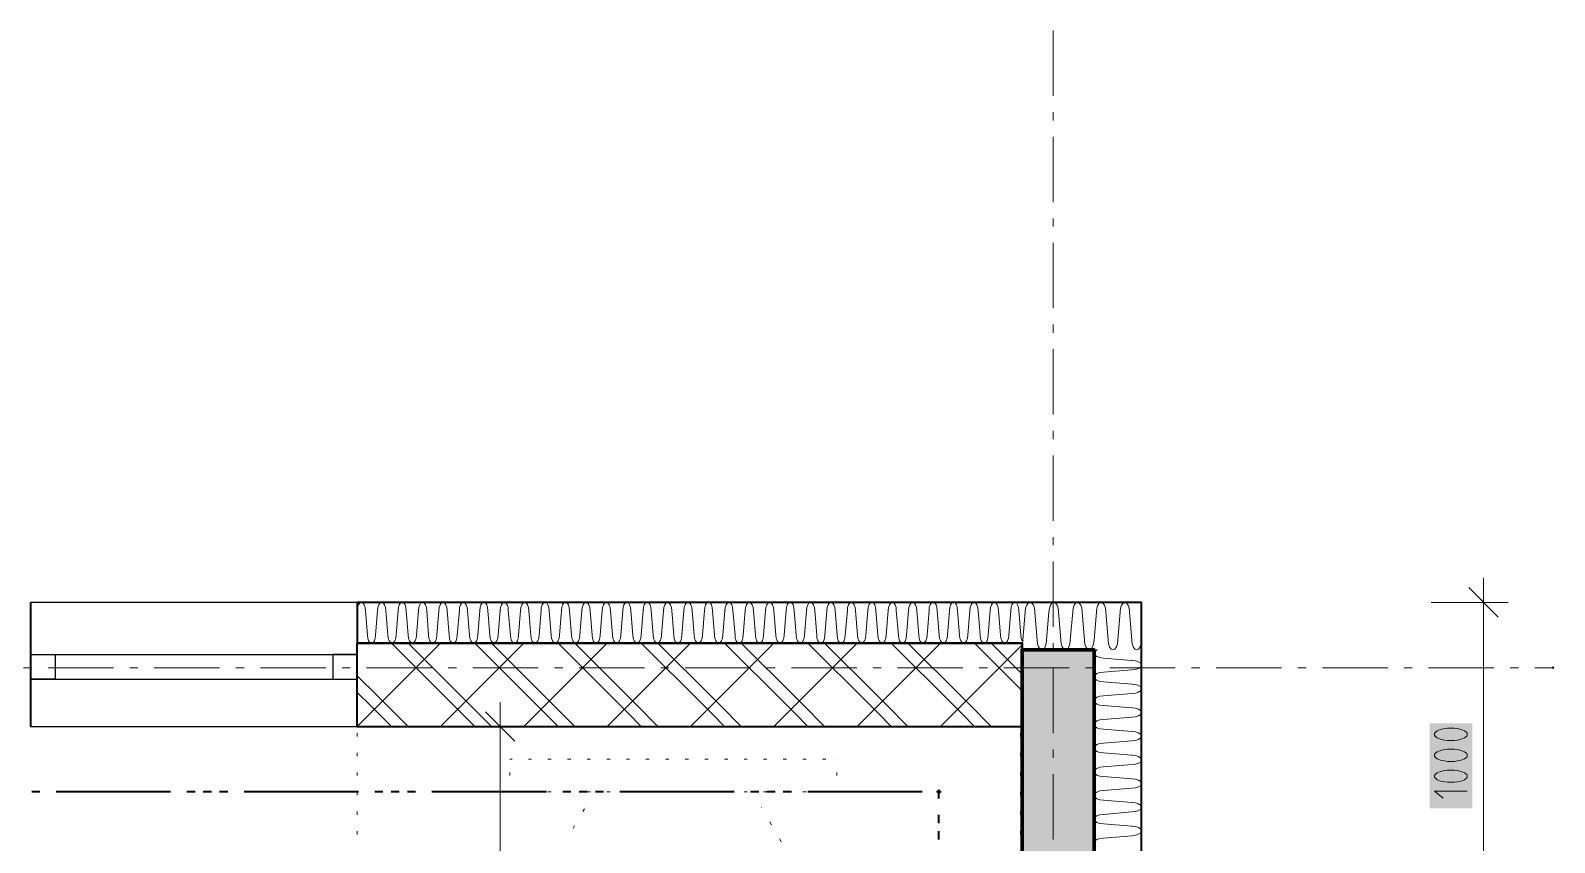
# Model space of a CAD drawing. Header units: millimetres. Extents: x 0 to 594, y 0 to 420.
# Drawn here: x 496.83 to 539.55, y 310.23 to 332.98 of the extents above; entities that cross this region are included whole.
import ezdxf

# ---------------------------------------------------------------- set-up
doc = ezdxf.new("R2010")
doc.units = ezdxf.units.MM
doc.header["$LTSCALE"] = 8
for name, color, linetype in [('PDF_Koty delkove', 7, 'Continuous'), ('PDF_Nabytek', 7, 'Continuous'), ('PDF_Okna', 7, 'Continuous'), ('PDF_Osy hlavni', 7, 'Continuous'), ('PDF_Pozarni useky', 7, 'Continuous'), ('PDF_Steny obvodove nosne', 7, 'Continuous'), ('PDF_Steny sendvic', 7, 'Continuous'), ('PDF_Zatepleni', 7, 'Continuous')]:
    doc.layers.add(name, color=color, linetype=linetype)

msp = doc.modelspace()

# ---------------------------------------------------------------- linework, layer by layer
at = {"layer": 'PDF_Koty delkove', "lineweight": 18}
for points in [[(537.566, 317.643), (537.566, 316.956), (536.1, 316.956)], [(537.978, 316.544), (537.154, 317.368)], [(537.566, 316.956), (536.879, 316.956)], [(537.566, 274.825), (537.566, 291.311), (537.566, 298.638), (537.566, 307.797), (537.566, 316.956), (538.253, 316.956)], [(509.999, 313.476), (509.999, 314.162)], [(510.411, 313.063), (509.587, 313.888)], [(510.686, 313.476), (509.999, 313.476), (509.312, 313.476)], [(509.999, 261.27), (509.999, 262.599), (509.999, 262.63), (509.999, 280.356), (509.999, 313.476)], [(537.108, 311.667), (536.192, 311.667), (536.435, 311.472)]]:
    msp.add_lwpolyline(points, dxfattribs=at)
for points in [[(536.74, 313.429), (536.557, 313.429), (536.467, 313.416), (536.359, 313.392), (536.268, 313.355), (536.206, 313.307), (536.192, 313.282), (536.192, 313.233), (536.206, 313.208), (536.268, 313.16), (536.359, 313.123), (536.467, 313.098), (536.557, 313.086), (536.74, 313.086), (536.832, 313.098), (536.939, 313.123), (537.031, 313.16), (537.092, 313.208), (537.108, 313.233), (537.108, 313.282), (537.092, 313.307), (537.031, 313.355), (536.939, 313.392), (536.832, 313.416)], [(536.74, 312.842), (536.557, 312.842), (536.467, 312.829), (536.359, 312.805), (536.268, 312.768), (536.206, 312.72), (536.192, 312.695), (536.192, 312.646), (536.206, 312.621), (536.268, 312.573), (536.359, 312.536), (536.467, 312.511), (536.557, 312.499), (536.74, 312.499), (536.832, 312.511), (536.939, 312.536), (537.031, 312.573), (537.092, 312.621), (537.108, 312.646), (537.108, 312.695), (537.092, 312.72), (537.031, 312.768), (536.939, 312.805), (536.832, 312.829)], [(536.74, 312.254), (536.557, 312.254), (536.467, 312.242), (536.359, 312.218), (536.268, 312.181), (536.206, 312.133), (536.192, 312.108), (536.192, 312.059), (536.206, 312.034), (536.268, 311.986), (536.359, 311.949), (536.467, 311.924), (536.557, 311.912), (536.74, 311.912), (536.832, 311.924), (536.939, 311.949), (537.031, 311.986), (537.092, 312.034), (537.108, 312.059), (537.108, 312.108), (537.092, 312.133), (537.031, 312.181), (536.939, 312.218), (536.832, 312.242)]]:
    msp.add_lwpolyline(points, close=True, dxfattribs=at)
at = {"layer": 'PDF_Koty delkove', "color": 7, "lineweight": 18, "true_color": 0xffffff, "transparency": 33554559}
msp.add_solid([(537.245, 311.187), (537.245, 313.566), (536.054, 311.187), (536.054, 313.566)], dxfattribs=at)
at = {"layer": 'PDF_Nabytek', "lineweight": 13}
for points in [[(505.992, 313.476), (505.992, 313.476)], [(505.992, 313.476), (505.992, 313.476)], [(505.992, 313.199), (505.992, 313.29)], [(506.485, 313.476), (506.394, 313.476)], [(507.035, 313.476), (506.943, 313.476)], [(507.584, 313.476), (507.493, 313.476)], [(508.134, 313.476), (508.042, 313.476)], [(508.683, 313.476), (508.592, 313.476)], [(509.233, 313.476), (509.141, 313.476)], [(509.782, 313.476), (509.691, 313.476)], [(510.332, 313.476), (510.24, 313.476)], [(510.881, 313.476), (510.79, 313.476)], [(511.431, 313.476), (511.339, 313.476)], [(511.98, 313.476), (511.889, 313.476)], [(512.53, 313.476), (512.438, 313.476)], [(513.08, 313.476), (512.988, 313.476)], [(513.629, 313.476), (513.537, 313.476)], [(514.179, 313.476), (514.087, 313.476)], [(514.728, 313.476), (514.637, 313.476)], [(515.278, 313.476), (515.186, 313.476)], [(515.827, 313.476), (515.736, 313.476)], [(516.377, 313.476), (516.285, 313.476)], [(516.926, 313.476), (516.835, 313.476)], [(517.476, 313.476), (517.384, 313.476)], [(518.025, 313.476), (517.934, 313.476)], [(518.575, 313.476), (518.483, 313.476)], [(519.124, 313.476), (519.033, 313.476)], [(519.674, 313.476), (519.582, 313.476)], [(520.223, 313.476), (520.132, 313.476)], [(520.773, 313.476), (520.681, 313.476)], [(521.322, 313.476), (521.231, 313.476)], [(521.872, 313.476), (521.78, 313.476)], [(522.421, 313.476), (522.33, 313.476)], [(522.971, 313.476), (522.879, 313.476)], [(523.521, 313.476), (523.429, 313.476)], [(524.07, 313.476), (523.978, 313.476)], [(524.585, 313.476), (524.528, 313.476)], [(524.585, 313.476), (524.585, 313.476)], [(524.585, 313.199), (524.585, 313.29)], [(505.992, 312.649), (505.992, 312.741)], [(524.585, 312.649), (524.585, 312.741)], [(510.332, 312.56), (510.273, 312.56)], [(510.273, 312.56), (510.273, 312.56)], [(510.273, 312.56), (510.273, 312.56)], [(510.881, 312.56), (510.79, 312.56)], [(511.431, 312.56), (511.339, 312.56)], [(511.98, 312.56), (511.889, 312.56)], [(512.53, 312.56), (512.438, 312.56)], [(513.08, 312.56), (512.988, 312.56)], [(513.629, 312.56), (513.537, 312.56)], [(514.179, 312.56), (514.087, 312.56)], [(514.728, 312.56), (514.637, 312.56)], [(515.278, 312.56), (515.186, 312.56)], [(515.827, 312.56), (515.736, 312.56)], [(516.377, 312.56), (516.285, 312.56)], [(516.926, 312.56), (516.835, 312.56)], [(517.476, 312.56), (517.384, 312.56)], [(518.025, 312.56), (517.934, 312.56)], [(518.575, 312.56), (518.483, 312.56)], [(519.124, 312.56), (519.033, 312.56)], [(519.432, 312.56), (519.432, 312.56)], [(519.432, 312.56), (519.432, 312.56)], [(505.992, 312.1), (505.992, 312.191)], [(510.273, 312.1), (510.273, 312.191)], [(519.432, 312.1), (519.432, 312.191)], [(524.585, 312.1), (524.585, 312.191)], [(505.992, 311.55), (505.992, 311.642)], [(510.273, 311.644), (510.273, 311.644)], [(510.332, 311.644), (510.273, 311.644)], [(510.273, 311.644), (510.273, 311.644)], [(510.881, 311.644), (510.79, 311.644)], [(511.431, 311.644), (511.339, 311.644)], [(511.98, 311.644), (511.889, 311.644)], [(512.53, 311.644), (512.438, 311.644)], [(513.08, 311.644), (512.988, 311.644)], [(513.629, 311.644), (513.537, 311.644)], [(514.179, 311.644), (514.087, 311.644)], [(514.728, 311.644), (514.637, 311.644)], [(515.278, 311.644), (515.186, 311.644)], [(515.827, 311.644), (515.736, 311.644)], [(516.377, 311.644), (516.285, 311.644)], [(516.926, 311.644), (516.835, 311.644)], [(517.476, 311.644), (517.384, 311.644)], [(518.025, 311.644), (517.934, 311.644)], [(518.575, 311.644), (518.483, 311.644)], [(519.124, 311.644), (519.033, 311.644)], [(519.432, 311.644), (519.432, 311.644)], [(519.432, 311.644), (519.432, 311.644)], [(524.585, 311.55), (524.585, 311.642)], [(505.992, 311.001), (505.992, 311.092)], [(512.315, 311.092), (512.361, 311.171)], [(512.382, 311.208), (512.382, 311.208)], [(517.328, 311.2), (517.324, 311.208)], [(517.324, 311.208), (517.324, 311.208)], [(524.585, 311.001), (524.585, 311.092)], [(512.041, 310.616), (512.086, 310.695)], [(517.603, 310.724), (517.557, 310.803)], [(505.992, 310.451), (505.992, 310.543)], [(517.878, 310.248), (517.832, 310.328)], [(524.585, 310.451), (524.585, 310.543)]]:
    msp.add_lwpolyline(points, dxfattribs=at)
at = {"layer": 'PDF_Okna', "lineweight": 25}
for points in [[(505.992, 316.956), (496.834, 316.956)], [(496.834, 315.49), (505.992, 315.49)], [(496.834, 314.804), (505.992, 314.804)], [(496.834, 313.476), (505.992, 313.476)]]:
    msp.add_lwpolyline(points, dxfattribs=at)
for points in [[(496.834, 315.49), (497.521, 315.49), (497.521, 314.804), (496.834, 314.804)], [(505.992, 315.49), (505.306, 315.49), (505.306, 314.804), (505.992, 314.804)]]:
    msp.add_lwpolyline(points, close=True, dxfattribs=at)
at = {"layer": 'PDF_Osy hlavni', "lineweight": 18}
for points in [[(525.501, 331.15), (525.501, 332.982)], [(525.501, 330.463), (525.501, 330.692)], [(525.501, 328.173), (525.501, 330.005)], [(525.501, 327.486), (525.501, 327.715)], [(525.501, 325.197), (525.501, 327.028)], [(525.501, 324.51), (525.501, 324.739)], [(525.501, 322.22), (525.501, 324.052)], [(525.501, 321.533), (525.501, 321.762)], [(525.501, 319.243), (525.501, 321.075)], [(525.501, 318.557), (525.501, 318.785)], [(525.501, 316.267), (525.501, 318.099)], [(525.501, 315.58), (525.501, 315.809)], [(496.868, 315.124), (496.64, 315.124)], [(499.158, 315.124), (497.326, 315.124)], [(499.845, 315.124), (499.616, 315.124)], [(502.135, 315.124), (500.303, 315.124)], [(502.822, 315.124), (502.593, 315.124)], [(505.111, 315.124), (503.28, 315.124)], [(505.798, 315.124), (505.569, 315.124)], [(508.088, 315.124), (506.256, 315.124)], [(508.775, 315.124), (508.546, 315.124)], [(511.065, 315.124), (509.233, 315.124)], [(511.752, 315.124), (511.523, 315.124)], [(514.041, 315.124), (512.209, 315.124)], [(514.728, 315.124), (514.499, 315.124)], [(517.018, 315.124), (515.186, 315.124)], [(517.705, 315.124), (517.476, 315.124)], [(519.994, 315.124), (518.163, 315.124)], [(520.681, 315.124), (520.452, 315.124)], [(522.971, 315.124), (521.139, 315.124)], [(523.658, 315.124), (523.429, 315.124)], [(525.948, 315.124), (524.116, 315.124)], [(525.501, 313.29), (525.501, 315.122)], [(526.635, 315.124), (526.406, 315.124)], [(528.924, 315.124), (527.092, 315.124)], [(529.611, 315.124), (529.382, 315.124)], [(531.901, 315.124), (530.069, 315.124)], [(532.588, 315.124), (532.359, 315.124)], [(534.877, 315.124), (533.046, 315.124)], [(535.564, 315.124), (535.335, 315.124)], [(537.854, 315.124), (536.022, 315.124)], [(538.541, 315.124), (538.312, 315.124)], [(539.512, 315.124), (538.999, 315.124)], [(525.501, 312.603), (525.501, 312.832)], [(525.501, 310.314), (525.501, 312.145)]]:
    msp.add_lwpolyline(points, dxfattribs=at)
at = {"layer": 'PDF_Osy hlavni', "lineweight": 18, "transparency": 33554559}
msp.add_solid([(539.553, 315.124), (539.512, 315.083), (539.512, 315.165), (539.471, 315.124)], dxfattribs=at)
at = {"layer": 'PDF_Pozarni useky', "lineweight": 35}
for points in [[(497.097, 311.644), (496.869, 311.644)], [(500.761, 311.644), (497.555, 311.644)], [(501.448, 311.644), (501.219, 311.644)], [(501.906, 311.644), (501.677, 311.644)], [(502.364, 311.644), (502.135, 311.644)], [(506.027, 311.644), (502.822, 311.644)], [(506.714, 311.644), (506.485, 311.644)], [(507.172, 311.644), (506.943, 311.644)], [(507.63, 311.644), (507.401, 311.644)], [(511.294, 311.644), (508.088, 311.644)], [(511.98, 311.644), (511.752, 311.644)], [(512.438, 311.644), (512.209, 311.644)], [(512.896, 311.644), (512.667, 311.644)], [(516.56, 311.644), (513.354, 311.644)], [(517.247, 311.644), (517.018, 311.644)], [(517.705, 311.644), (517.476, 311.644)], [(518.163, 311.644), (517.934, 311.644)], [(521.826, 311.644), (518.621, 311.644)], [(522.295, 311.644), (522.284, 311.644)], [(522.295, 311.458), (522.295, 311.644)], [(522.295, 310.772), (522.295, 311.001)], [(522.295, 310.314), (522.295, 310.543)]]:
    msp.add_lwpolyline(points, dxfattribs=at)
at = {"layer": 'PDF_Pozarni useky', "lineweight": 35, "transparency": 33554559}
for points in [[(522.375, 311.644), (522.295, 311.564), (522.295, 311.724), (522.215, 311.644)], [(522.295, 311.564), (522.215, 311.644), (522.375, 311.644), (522.295, 311.724)]]:
    msp.add_solid(points, dxfattribs=at)
at = {"layer": 'PDF_Steny obvodove nosne', "lineweight": 70}
msp.add_lwpolyline([(526.645, 307.797), (526.645, 315.628), (524.631, 315.628), (524.631, 313.476), (524.631, 307.797)], dxfattribs=at)
at = {"layer": 'PDF_Steny obvodove nosne', "color": 9, "lineweight": 9, "true_color": 0xc0c0c0, "transparency": 33554559}
msp.add_solid([(524.631, 307.797), (526.645, 307.797), (524.631, 315.628), (526.645, 315.628)], dxfattribs=at)
at = {"layer": 'PDF_Steny sendvic', "lineweight": 35}
for points in [[(496.834, 316.956), (496.834, 315.811)], [(505.992, 316.956), (505.992, 315.811), (524.631, 315.811)], [(524.631, 316.956), (505.992, 316.956)], [(496.834, 315.811), (496.834, 315.49), (496.834, 314.804), (496.834, 313.476)], [(505.992, 313.476), (505.992, 314.804), (505.992, 315.49), (505.992, 315.811)], [(505.992, 313.476), (524.585, 313.476), (524.631, 313.476), (524.631, 315.628), (524.631, 315.811), (505.992, 315.811)]]:
    msp.add_lwpolyline(points, dxfattribs=at)
at = {"layer": 'PDF_Steny sendvic', "lineweight": 9}
for points in [[(506.107, 316.956), (506.063, 316.938), (506.026, 316.889), (506.001, 316.815), (505.992, 316.727)], [(506.221, 316.727), (506.213, 316.815), (506.188, 316.889), (506.151, 316.938), (506.107, 316.956)], [(506.221, 316.727), (506.278, 316.04)], [(506.508, 316.04), (506.565, 316.727)], [(506.679, 316.956), (506.636, 316.938), (506.598, 316.889), (506.574, 316.815), (506.565, 316.727)], [(506.794, 316.727), (506.785, 316.815), (506.76, 316.889), (506.723, 316.938), (506.679, 316.956)], [(506.794, 316.727), (506.851, 316.04)], [(507.081, 316.04), (507.137, 316.727)], [(507.252, 316.956), (507.208, 316.938), (507.171, 316.889), (507.146, 316.815), (507.137, 316.727)], [(507.366, 316.727), (507.358, 316.815), (507.333, 316.889), (507.296, 316.938), (507.252, 316.956)], [(507.366, 316.727), (507.423, 316.04)], [(507.653, 316.04), (507.71, 316.727)], [(507.824, 316.956), (507.78, 316.938), (507.743, 316.889), (507.718, 316.815), (507.71, 316.727)], [(507.939, 316.727), (507.93, 316.815), (507.905, 316.889), (507.868, 316.938), (507.824, 316.956)], [(507.939, 316.727), (507.995, 316.04)], [(508.122, 315.811), (508.154, 315.827), (508.192, 315.877), (508.217, 315.952), (508.225, 316.04), (508.282, 316.727)], [(508.397, 316.956), (508.353, 316.938), (508.316, 316.889), (508.291, 316.815), (508.282, 316.727)], [(508.511, 316.727), (508.502, 316.815), (508.478, 316.889), (508.44, 316.938), (508.397, 316.956)], [(508.511, 316.727), (508.568, 316.04), (508.577, 315.952), (508.601, 315.877), (508.639, 315.827), (508.671, 315.811)], [(508.798, 316.04), (508.855, 316.727)], [(508.969, 316.956), (508.925, 316.938), (508.888, 316.889), (508.863, 316.815), (508.855, 316.727)], [(509.14, 316.04), (509.084, 316.727), (509.075, 316.815), (509.05, 316.889), (509.013, 316.938), (508.969, 316.956)], [(509.267, 315.811), (509.299, 315.827), (509.337, 315.877), (509.362, 315.952), (509.37, 316.04), (509.427, 316.727)], [(509.498, 316.938), (509.461, 316.889), (509.436, 316.815), (509.427, 316.727)], [(509.541, 316.956), (509.498, 316.938)], [(509.656, 316.727), (509.647, 316.815), (509.622, 316.889), (509.585, 316.938), (509.541, 316.956)], [(509.656, 316.727), (509.713, 316.04)], [(509.943, 316.04), (509.999, 316.727)], [(510.114, 316.956), (510.07, 316.938), (510.033, 316.889), (510.008, 316.815), (509.999, 316.727)], [(510.228, 316.727), (510.22, 316.815), (510.195, 316.889), (510.158, 316.938), (510.114, 316.956)], [(510.228, 316.727), (510.285, 316.04)], [(510.515, 316.04), (510.572, 316.727)], [(510.686, 316.956), (510.643, 316.938), (510.605, 316.889), (510.581, 316.815), (510.572, 316.727)], [(510.801, 316.727), (510.792, 316.815), (510.767, 316.889), (510.73, 316.938), (510.686, 316.956)], [(510.801, 316.727), (510.857, 316.04)], [(511.088, 316.04), (511.144, 316.727)], [(511.259, 316.956), (511.215, 316.938), (511.178, 316.889), (511.153, 316.815), (511.144, 316.727)], [(511.373, 316.727), (511.365, 316.815), (511.34, 316.889), (511.303, 316.938), (511.259, 316.956)], [(511.373, 316.727), (511.43, 316.04)], [(511.66, 316.04), (511.717, 316.727)], [(511.831, 316.956), (511.787, 316.938), (511.75, 316.889), (511.725, 316.815), (511.717, 316.727)], [(511.946, 316.727), (511.937, 316.815), (511.912, 316.889), (511.875, 316.938), (511.831, 316.956)], [(511.946, 316.727), (512.002, 316.04)], [(512.232, 316.04), (512.289, 316.727)], [(512.404, 316.956), (512.36, 316.938), (512.323, 316.889), (512.298, 316.815), (512.289, 316.727)], [(512.518, 316.727), (512.509, 316.815), (512.485, 316.889), (512.447, 316.938), (512.404, 316.956)], [(512.518, 316.727), (512.575, 316.04), (512.584, 315.952), (512.608, 315.877), (512.646, 315.827), (512.678, 315.811)], [(512.805, 316.04), (512.862, 316.727)], [(512.976, 316.956), (512.932, 316.938), (512.895, 316.889), (512.87, 316.815), (512.862, 316.727)], [(513.091, 316.727), (513.082, 316.815), (513.057, 316.889), (513.02, 316.938), (512.976, 316.956)], [(513.091, 316.727), (513.147, 316.04)], [(513.274, 315.811), (513.306, 315.827), (513.344, 315.877), (513.369, 315.952), (513.377, 316.04), (513.434, 316.727)], [(513.548, 316.956), (513.505, 316.938), (513.467, 316.889), (513.443, 316.815), (513.434, 316.727)], [(513.663, 316.727), (513.654, 316.815), (513.629, 316.889), (513.592, 316.938), (513.548, 316.956)], [(513.663, 316.727), (513.72, 316.04), (513.728, 315.952), (513.753, 315.877), (513.791, 315.827), (513.823, 315.811)], [(513.95, 316.04), (514.006, 316.727)], [(514.121, 316.956), (514.077, 316.938), (514.04, 316.889), (514.015, 316.815), (514.006, 316.727)], [(514.292, 316.04), (514.235, 316.727), (514.227, 316.815), (514.202, 316.889), (514.165, 316.938), (514.121, 316.956)], [(514.522, 316.04), (514.579, 316.727)], [(514.693, 316.956), (514.649, 316.938), (514.612, 316.889), (514.588, 316.815), (514.579, 316.727)], [(514.808, 316.727), (514.799, 316.815), (514.774, 316.889), (514.737, 316.938), (514.693, 316.956)], [(514.808, 316.727), (514.864, 316.04)], [(515.095, 316.04), (515.151, 316.727)], [(515.266, 316.956), (515.222, 316.938), (515.185, 316.889), (515.16, 316.815), (515.151, 316.727)], [(515.437, 316.04), (515.38, 316.727), (515.371, 316.815), (515.347, 316.889), (515.31, 316.938), (515.266, 316.956)], [(515.667, 316.04), (515.724, 316.727)], [(515.838, 316.956), (515.794, 316.938), (515.757, 316.889), (515.732, 316.815), (515.724, 316.727)], [(515.919, 316.889), (515.882, 316.938), (515.838, 316.956)], [(515.953, 316.727), (515.944, 316.815), (515.919, 316.889)], [(515.953, 316.727), (516.009, 316.04)], [(516.239, 316.04), (516.296, 316.727)], [(516.411, 316.956), (516.367, 316.938), (516.33, 316.889), (516.305, 316.815), (516.296, 316.727)], [(516.525, 316.727), (516.516, 316.815), (516.492, 316.889), (516.454, 316.938), (516.411, 316.956)], [(516.525, 316.727), (516.582, 316.04)], [(516.812, 316.04), (516.869, 316.727)], [(516.983, 316.956), (516.939, 316.938), (516.902, 316.889), (516.877, 316.815), (516.869, 316.727)], [(517.097, 316.727), (517.089, 316.815), (517.064, 316.889), (517.027, 316.938), (516.983, 316.956)], [(517.097, 316.727), (517.154, 316.04)], [(517.384, 316.04), (517.441, 316.727)], [(517.555, 316.956), (517.512, 316.938), (517.474, 316.889), (517.45, 316.815), (517.441, 316.727)], [(517.67, 316.727), (517.661, 316.815), (517.636, 316.889), (517.599, 316.938), (517.555, 316.956)], [(517.67, 316.727), (517.727, 316.04)], [(517.957, 316.04), (518.013, 316.727)], [(518.128, 316.956), (518.084, 316.938), (518.047, 316.889), (518.022, 316.815), (518.013, 316.727)], [(518.242, 316.727), (518.234, 316.815), (518.209, 316.889), (518.172, 316.938), (518.128, 316.956)], [(518.242, 316.727), (518.299, 316.04)], [(518.529, 316.04), (518.586, 316.727)], [(518.7, 316.956), (518.656, 316.938), (518.619, 316.889), (518.594, 316.815), (518.586, 316.727)], [(518.815, 316.727), (518.806, 316.815), (518.781, 316.889), (518.744, 316.938), (518.7, 316.956)], [(518.815, 316.727), (518.871, 316.04)], [(519.102, 316.04), (519.158, 316.727)], [(519.273, 316.956), (519.229, 316.938), (519.192, 316.889), (519.167, 316.815), (519.158, 316.727)], [(519.387, 316.727), (519.378, 316.815), (519.354, 316.889), (519.316, 316.938), (519.273, 316.956)], [(519.387, 316.727), (519.444, 316.04)], [(519.674, 316.04), (519.731, 316.727)], [(519.845, 316.956), (519.801, 316.938), (519.764, 316.889), (519.739, 316.815), (519.731, 316.727)], [(519.96, 316.727), (519.951, 316.815), (519.926, 316.889), (519.889, 316.938), (519.845, 316.956)], [(519.96, 316.727), (520.016, 316.04)], [(520.246, 316.04), (520.303, 316.727)], [(520.418, 316.956), (520.374, 316.938), (520.337, 316.889), (520.312, 316.815), (520.303, 316.727)], [(520.532, 316.727), (520.523, 316.815), (520.498, 316.889), (520.461, 316.938), (520.418, 316.956)], [(520.532, 316.727), (520.589, 316.04)], [(520.819, 316.04), (520.875, 316.727)], [(520.99, 316.956), (520.946, 316.938), (520.909, 316.889), (520.884, 316.815), (520.875, 316.727)], [(521.104, 316.727), (521.096, 316.815), (521.071, 316.889), (521.034, 316.938), (520.99, 316.956)], [(521.104, 316.727), (521.161, 316.04)], [(521.391, 316.04), (521.448, 316.727)], [(521.562, 316.956), (521.519, 316.938), (521.481, 316.889), (521.457, 316.815), (521.448, 316.727)], [(521.677, 316.727), (521.668, 316.815), (521.643, 316.889), (521.606, 316.938), (521.562, 316.956)], [(521.677, 316.727), (521.734, 316.04)], [(521.964, 316.04), (522.02, 316.727)], [(522.135, 316.956), (522.091, 316.938), (522.054, 316.889), (522.029, 316.815), (522.02, 316.727)], [(522.249, 316.727), (522.241, 316.815), (522.216, 316.889), (522.179, 316.938), (522.135, 316.956)], [(522.249, 316.727), (522.306, 316.04)], [(522.536, 316.04), (522.593, 316.727)], [(522.707, 316.956), (522.663, 316.938), (522.626, 316.889), (522.601, 316.815), (522.593, 316.727)], [(522.822, 316.727), (522.813, 316.815), (522.788, 316.889), (522.751, 316.938), (522.707, 316.956)], [(522.822, 316.727), (522.878, 316.04)], [(523.108, 316.04), (523.165, 316.727)], [(523.28, 316.956), (523.236, 316.938), (523.199, 316.889), (523.174, 316.815), (523.165, 316.727)], [(523.451, 316.04), (523.394, 316.727), (523.385, 316.815), (523.361, 316.889), (523.323, 316.938), (523.28, 316.956)], [(523.681, 316.04), (523.738, 316.727)], [(523.808, 316.938), (523.771, 316.889), (523.746, 316.815), (523.738, 316.727)], [(523.852, 316.956), (523.808, 316.938)], [(524.023, 316.04), (523.967, 316.727), (523.958, 316.815), (523.933, 316.889), (523.896, 316.938), (523.852, 316.956)], [(524.253, 316.04), (524.31, 316.727)], [(524.424, 316.956), (524.381, 316.938), (524.344, 316.889), (524.319, 316.815), (524.31, 316.727)], [(524.539, 316.727), (524.53, 316.815), (524.505, 316.889), (524.468, 316.938), (524.424, 316.956)], [(524.539, 316.727), (524.596, 316.04)], [(505.992, 313.476), (506.588, 314.071), (508.328, 315.811)], [(506.278, 316.04), (506.287, 315.952), (506.312, 315.877), (506.349, 315.827), (506.381, 315.811)], [(506.405, 315.811), (506.437, 315.827), (506.475, 315.877), (506.499, 315.952), (506.508, 316.04)], [(506.508, 316.04), (506.508, 316.04)], [(506.851, 316.04), (506.859, 315.952), (506.884, 315.877), (506.922, 315.827), (506.954, 315.811)], [(508.69, 314.071), (506.95, 315.811)], [(506.978, 315.811), (507.01, 315.827), (507.047, 315.877), (507.072, 315.952), (507.081, 316.04)], [(507.081, 316.04), (507.081, 316.04)], [(508.923, 314.304), (507.417, 315.811)], [(507.423, 316.04), (507.432, 315.952)], [(507.432, 315.952), (507.457, 315.877), (507.494, 315.827), (507.526, 315.811)], [(507.55, 315.811), (507.582, 315.827)], [(507.582, 315.827), (507.619, 315.877), (507.644, 315.952), (507.653, 316.04)], [(507.653, 316.04), (507.653, 316.04)], [(507.995, 316.04), (508.004, 315.952), (508.029, 315.877), (508.066, 315.827), (508.098, 315.811)], [(508.225, 316.04), (508.225, 316.04)], [(508.328, 313.476), (508.923, 314.071), (510.663, 315.811)], [(508.695, 315.811), (508.727, 315.827), (508.764, 315.877), (508.789, 315.952), (508.798, 316.04)], [(508.798, 316.04), (508.798, 316.04)], [(509.14, 316.04), (509.149, 315.952), (509.174, 315.877), (509.211, 315.827), (509.243, 315.811)], [(511.025, 314.071), (509.285, 315.811)], [(509.37, 316.04), (509.37, 316.04)], [(509.713, 316.04), (509.721, 315.952), (509.746, 315.877), (509.784, 315.827), (509.816, 315.811)], [(511.259, 314.304), (509.752, 315.811)], [(509.84, 315.811), (509.872, 315.827), (509.909, 315.877), (509.934, 315.952), (509.943, 316.04)], [(509.943, 316.04), (509.943, 316.04)], [(510.285, 316.04), (510.294, 315.952), (510.319, 315.877), (510.356, 315.827), (510.388, 315.811)], [(510.412, 315.811), (510.444, 315.827), (510.481, 315.877), (510.506, 315.952), (510.515, 316.04)], [(510.515, 316.04), (510.515, 316.04)], [(510.663, 313.476), (511.259, 314.071), (512.999, 315.811)], [(510.857, 316.04), (510.866, 315.952), (510.891, 315.877), (510.929, 315.827), (510.961, 315.811)], [(510.985, 315.811), (511.017, 315.827), (511.054, 315.877), (511.079, 315.952), (511.088, 316.04)], [(511.088, 316.04), (511.088, 316.04)], [(511.43, 316.04), (511.439, 315.952), (511.464, 315.877), (511.501, 315.827), (511.533, 315.811)], [(511.557, 315.811), (511.589, 315.827), (511.626, 315.877), (511.651, 315.952), (511.66, 316.04)], [(513.361, 314.071), (511.621, 315.811)], [(511.66, 316.04), (511.66, 316.04)], [(512.002, 316.04), (512.011, 315.952), (512.036, 315.877), (512.073, 315.827), (512.105, 315.811)], [(513.594, 314.304), (512.088, 315.811)], [(512.129, 315.811), (512.161, 315.827), (512.199, 315.877), (512.224, 315.952), (512.232, 316.04)], [(512.232, 316.04), (512.232, 316.04)], [(512.702, 315.811), (512.734, 315.827), (512.771, 315.877), (512.796, 315.952), (512.805, 316.04)], [(512.805, 316.04), (512.805, 316.04)], [(512.999, 313.476), (513.594, 314.071), (515.334, 315.811)], [(513.147, 316.04), (513.156, 315.952), (513.181, 315.877), (513.218, 315.827), (513.25, 315.811)], [(513.377, 316.04), (513.377, 316.04)], [(513.847, 315.811), (513.879, 315.827), (513.916, 315.877), (513.941, 315.952), (513.95, 316.04)], [(513.95, 316.04), (513.95, 316.04)], [(515.696, 314.071), (513.956, 315.811)], [(514.292, 316.04), (514.301, 315.952), (514.326, 315.877), (514.363, 315.827)], [(514.363, 315.827), (514.395, 315.811)], [(514.419, 315.811), (514.451, 315.827), (514.488, 315.877), (514.513, 315.952)], [(515.93, 314.304), (514.423, 315.811)], [(514.513, 315.952), (514.522, 316.04)], [(514.522, 316.04), (514.522, 316.04)], [(514.864, 316.04), (514.873, 315.952), (514.898, 315.877), (514.935, 315.827), (514.967, 315.811)], [(514.992, 315.811), (515.024, 315.827), (515.061, 315.877), (515.086, 315.952), (515.095, 316.04)], [(515.095, 316.04), (515.095, 316.04)], [(515.334, 313.476), (515.93, 314.071), (517.67, 315.811)], [(515.437, 316.04), (515.446, 315.952), (515.471, 315.877), (515.508, 315.827), (515.54, 315.811)], [(515.564, 315.811), (515.596, 315.827), (515.633, 315.877), (515.658, 315.952), (515.667, 316.04)], [(515.667, 316.04), (515.667, 316.04)], [(516.009, 316.04), (516.018, 315.952), (516.043, 315.877), (516.08, 315.827), (516.112, 315.811)], [(516.136, 315.811), (516.168, 315.827), (516.206, 315.877), (516.231, 315.952), (516.239, 316.04)], [(516.239, 316.04), (516.239, 316.04)], [(518.032, 314.071), (516.291, 315.811)], [(516.582, 316.04), (516.59, 315.952), (516.615, 315.877), (516.653, 315.827), (516.685, 315.811)], [(516.709, 315.811), (516.741, 315.827), (516.778, 315.877), (516.803, 315.952), (516.812, 316.04)], [(518.265, 314.304), (516.759, 315.811)], [(516.812, 316.04), (516.812, 316.04)], [(517.154, 316.04), (517.163, 315.952), (517.188, 315.877), (517.225, 315.827), (517.257, 315.811)], [(517.281, 315.811), (517.313, 315.827), (517.351, 315.877), (517.375, 315.952), (517.384, 316.04)], [(517.384, 316.04), (517.384, 316.04)], [(517.67, 313.476), (518.265, 314.071), (520.005, 315.811)], [(517.727, 316.04), (517.735, 315.952), (517.76, 315.877), (517.798, 315.827), (517.83, 315.811)], [(517.854, 315.811), (517.886, 315.827), (517.923, 315.877), (517.948, 315.952), (517.957, 316.04)], [(517.957, 316.04), (517.957, 316.04)], [(518.299, 316.04), (518.308, 315.952), (518.333, 315.877), (518.37, 315.827), (518.402, 315.811)], [(518.426, 315.811), (518.458, 315.827), (518.495, 315.877), (518.52, 315.952), (518.529, 316.04)], [(518.529, 316.04), (518.529, 316.04)], [(520.367, 314.071), (518.627, 315.811)], [(518.871, 316.04), (518.88, 315.952), (518.905, 315.877), (518.942, 315.827), (518.974, 315.811)], [(518.998, 315.811), (519.031, 315.827), (519.068, 315.877), (519.093, 315.952), (519.102, 316.04)], [(520.601, 314.304), (519.094, 315.811)], [(519.102, 316.04), (519.102, 316.04)], [(519.444, 316.04), (519.453, 315.952), (519.478, 315.877), (519.515, 315.827), (519.547, 315.811)], [(519.571, 315.811), (519.603, 315.827), (519.64, 315.877), (519.665, 315.952), (519.674, 316.04)], [(519.674, 316.04), (519.674, 316.04)], [(520.005, 313.476), (520.601, 314.071), (522.341, 315.811)], [(520.016, 316.04), (520.025, 315.952), (520.05, 315.877), (520.087, 315.827), (520.119, 315.811)], [(520.143, 315.811), (520.175, 315.827), (520.213, 315.877), (520.238, 315.952), (520.246, 316.04)], [(520.246, 316.04), (520.246, 316.04)], [(520.589, 316.04), (520.597, 315.952), (520.622, 315.877), (520.66, 315.827), (520.692, 315.811)], [(520.716, 315.811), (520.748, 315.827), (520.785, 315.877), (520.81, 315.952), (520.819, 316.04)], [(520.819, 316.04), (520.819, 316.04)], [(522.703, 314.071), (520.962, 315.811)], [(521.161, 316.04), (521.17, 315.952), (521.195, 315.877), (521.232, 315.827), (521.264, 315.811)], [(521.288, 315.811), (521.32, 315.827), (521.358, 315.877), (521.382, 315.952), (521.391, 316.04)], [(521.391, 316.04), (521.391, 316.04)], [(522.936, 314.304), (521.43, 315.811)], [(521.734, 316.04), (521.742, 315.952)], [(521.742, 315.952), (521.767, 315.877), (521.805, 315.827), (521.837, 315.811)], [(521.861, 315.811), (521.893, 315.827)], [(521.893, 315.827), (521.93, 315.877), (521.955, 315.952), (521.964, 316.04)], [(521.964, 316.04), (521.964, 316.04)], [(522.306, 316.04), (522.315, 315.952), (522.34, 315.877), (522.377, 315.827), (522.409, 315.811)], [(522.341, 313.476), (522.936, 314.071), (524.631, 315.765)], [(522.433, 315.811), (522.465, 315.827), (522.502, 315.877), (522.527, 315.952), (522.536, 316.04)], [(522.536, 316.04), (522.536, 316.04)], [(522.878, 316.04), (522.887, 315.952), (522.912, 315.877), (522.949, 315.827), (522.981, 315.811)], [(523.005, 315.811), (523.037, 315.827), (523.075, 315.877), (523.1, 315.952), (523.108, 316.04)], [(523.108, 316.04), (523.108, 316.04)], [(524.631, 314.478), (523.298, 315.811)], [(523.451, 316.04), (523.46, 315.952), (523.485, 315.877), (523.522, 315.827), (523.554, 315.811)], [(523.578, 315.811), (523.61, 315.827), (523.647, 315.877), (523.672, 315.952), (523.681, 316.04)], [(523.681, 316.04), (523.681, 316.04)], [(524.631, 314.946), (523.765, 315.811)], [(524.023, 316.04), (524.032, 315.952), (524.057, 315.877), (524.094, 315.827), (524.126, 315.811)], [(524.15, 315.811), (524.182, 315.827), (524.22, 315.877), (524.245, 315.952), (524.253, 316.04)], [(524.253, 316.04), (524.253, 316.04)], [(524.596, 316.04), (524.604, 315.952), (524.629, 315.877), (524.631, 315.876)], [(506.588, 314.304), (505.992, 314.9)], [(506.354, 314.071), (505.992, 314.433)], [(506.588, 313.837), (506.354, 314.071)], [(506.821, 314.071), (506.588, 314.304)], [(507.417, 313.476), (506.821, 314.071)], [(508.923, 313.837), (508.69, 314.071)], [(509.157, 314.071), (508.923, 314.304)], [(509.752, 313.476), (509.157, 314.071)], [(511.259, 313.837), (511.025, 314.071)], [(511.492, 314.071), (511.259, 314.304)], [(512.088, 313.476), (511.492, 314.071)], [(513.594, 313.837), (513.361, 314.071)], [(513.828, 314.071), (513.594, 314.304)], [(514.423, 313.476), (513.828, 314.071)], [(515.93, 313.837), (515.696, 314.071)], [(516.163, 314.071), (515.93, 314.304)], [(516.759, 313.476), (516.163, 314.071)], [(518.265, 313.837), (518.032, 314.071)], [(518.499, 314.071), (518.265, 314.304)], [(519.094, 313.476), (518.499, 314.071)], [(520.601, 313.837), (520.367, 314.071)], [(520.834, 314.071), (520.601, 314.304)], [(521.43, 313.476), (520.834, 314.071)], [(522.936, 313.837), (522.703, 314.071)], [(523.17, 314.071), (522.936, 314.304)], [(523.765, 313.476), (523.17, 314.071)], [(506.95, 313.476), (506.588, 313.837)], [(509.285, 313.476), (508.923, 313.837)], [(511.621, 313.476), (511.259, 313.837)], [(513.956, 313.476), (513.594, 313.837)], [(516.291, 313.476), (515.93, 313.837)], [(518.627, 313.476), (518.265, 313.837)], [(520.962, 313.476), (520.601, 313.837)], [(523.298, 313.476), (522.936, 313.837)]]:
    msp.add_lwpolyline(points, dxfattribs=at)
at = {"layer": 'PDF_Steny sendvic', "lineweight": 9, "transparency": 33554559}
for points in [[(496.834, 316.706), (496.813, 316.727), (496.834, 316.748)], [(505.992, 316.748), (506.013, 316.727), (505.992, 316.706)], [(506.565, 316.706), (506.544, 316.727), (506.585, 316.727), (506.565, 316.748)], [(507.137, 316.706), (507.117, 316.727), (507.158, 316.727), (507.137, 316.748)], [(507.71, 316.706), (507.689, 316.727), (507.73, 316.727), (507.71, 316.748)], [(508.282, 316.706), (508.262, 316.727), (508.303, 316.727), (508.282, 316.748)], [(508.855, 316.706), (508.834, 316.727), (508.875, 316.727), (508.855, 316.748)], [(509.427, 316.706), (509.406, 316.727), (509.448, 316.727), (509.427, 316.748)], [(509.999, 316.706), (509.979, 316.727), (510.02, 316.727), (509.999, 316.748)], [(510.572, 316.706), (510.551, 316.727), (510.592, 316.727), (510.572, 316.748)], [(511.144, 316.706), (511.124, 316.727), (511.165, 316.727), (511.144, 316.748)], [(511.717, 316.706), (511.696, 316.727), (511.737, 316.727), (511.717, 316.748)], [(512.289, 316.706), (512.269, 316.727), (512.31, 316.727), (512.289, 316.748)], [(512.862, 316.706), (512.841, 316.727), (512.882, 316.727), (512.862, 316.748)], [(513.434, 316.706), (513.413, 316.727), (513.455, 316.727), (513.434, 316.748)], [(514.006, 316.706), (513.986, 316.727), (514.027, 316.727), (514.006, 316.748)], [(514.579, 316.706), (514.558, 316.727), (514.599, 316.727), (514.579, 316.748)], [(515.151, 316.706), (515.131, 316.727), (515.172, 316.727), (515.151, 316.748)], [(515.724, 316.706), (515.703, 316.727), (515.744, 316.727), (515.724, 316.748)], [(516.296, 316.706), (516.275, 316.727), (516.317, 316.727), (516.296, 316.748)], [(516.869, 316.706), (516.848, 316.727), (516.889, 316.727), (516.869, 316.748)], [(517.441, 316.706), (517.42, 316.727), (517.462, 316.727), (517.441, 316.748)], [(518.013, 316.706), (517.993, 316.727), (518.034, 316.727), (518.013, 316.748)], [(518.586, 316.706), (518.565, 316.727), (518.606, 316.727), (518.586, 316.748)], [(519.158, 316.706), (519.138, 316.727), (519.179, 316.727), (519.158, 316.748)], [(519.731, 316.706), (519.71, 316.727), (519.751, 316.727), (519.731, 316.748)], [(520.303, 316.706), (520.282, 316.727), (520.324, 316.727), (520.303, 316.748)], [(520.875, 316.706), (520.855, 316.727), (520.896, 316.727), (520.875, 316.748)], [(521.448, 316.706), (521.427, 316.727), (521.468, 316.727), (521.448, 316.748)], [(522.02, 316.706), (522, 316.727), (522.041, 316.727), (522.02, 316.748)], [(522.593, 316.706), (522.572, 316.727), (522.613, 316.727), (522.593, 316.748)], [(523.165, 316.706), (523.145, 316.727), (523.186, 316.727), (523.165, 316.748)], [(523.738, 316.706), (523.717, 316.727), (523.758, 316.727), (523.738, 316.748)], [(524.31, 316.706), (524.289, 316.727), (524.331, 316.727), (524.31, 316.748)], [(506.588, 314.05), (506.567, 314.071), (506.608, 314.071), (506.588, 314.091)], [(508.923, 314.05), (508.903, 314.071), (508.944, 314.071), (508.923, 314.091)], [(511.259, 314.05), (511.238, 314.071), (511.279, 314.071), (511.259, 314.091)], [(513.594, 314.05), (513.574, 314.071), (513.615, 314.071), (513.594, 314.091)], [(515.93, 314.05), (515.909, 314.071), (515.95, 314.071), (515.93, 314.091)], [(518.265, 314.05), (518.245, 314.071), (518.286, 314.071), (518.265, 314.091)], [(520.601, 314.05), (520.58, 314.071), (520.621, 314.071), (520.601, 314.091)], [(522.936, 314.05), (522.916, 314.071), (522.957, 314.071), (522.936, 314.091)]]:
    msp.add_solid(points, dxfattribs=at)
at = {"layer": 'PDF_Zatepleni', "lineweight": 35}
for points in [[(527.974, 315.628), (527.974, 316.956), (524.631, 316.956)], [(524.631, 315.811), (524.631, 315.628), (526.645, 315.628)], [(526.645, 315.628), (526.645, 307.797)], [(527.974, 307.797), (527.974, 315.628)]]:
    msp.add_lwpolyline(points, dxfattribs=at)
at = {"layer": 'PDF_Zatepleni', "lineweight": 9}
for points in [[(524.719, 316.69), (524.653, 315.893), (524.643, 315.792), (524.631, 315.754)], [(524.839, 316.956), (524.802, 316.937), (524.758, 316.879), (524.729, 316.792), (524.719, 316.69)], [(524.719, 316.69), (524.719, 316.69)], [(524.867, 316.956), (524.904, 316.937), (524.947, 316.879), (524.976, 316.792), (524.986, 316.69), (525.052, 315.893), (525.062, 315.792), (525.091, 315.706), (525.134, 315.648), (525.185, 315.628)], [(525.383, 316.69), (525.317, 315.893), (525.307, 315.792), (525.279, 315.706), (525.235, 315.648), (525.185, 315.628)], [(525.422, 316.879), (525.393, 316.792), (525.383, 316.69)], [(525.383, 316.69), (525.383, 316.69)], [(525.503, 316.956), (525.466, 316.937), (525.422, 316.879)], [(525.531, 316.956), (525.568, 316.937), (525.611, 316.879), (525.64, 316.792), (525.65, 316.69), (525.716, 315.893), (525.726, 315.792), (525.755, 315.706), (525.798, 315.648), (525.849, 315.628)], [(526.167, 316.956), (526.13, 316.937), (526.086, 316.879), (526.057, 316.792), (526.047, 316.69), (525.981, 315.893), (525.971, 315.792), (525.943, 315.706), (525.9, 315.648), (525.849, 315.628)], [(526.047, 316.69), (526.047, 316.69)], [(526.195, 316.956), (526.232, 316.937), (526.275, 316.879), (526.304, 316.792), (526.314, 316.69), (526.38, 315.893), (526.39, 315.792), (526.419, 315.706), (526.462, 315.648), (526.513, 315.628)], [(526.831, 316.956), (526.794, 316.937), (526.75, 316.879), (526.721, 316.792), (526.711, 316.69), (526.645, 315.893), (526.635, 315.792), (526.607, 315.706), (526.564, 315.648), (526.513, 315.628)], [(526.711, 316.69), (526.711, 316.69)], [(526.859, 316.956), (526.896, 316.937), (526.939, 316.879), (526.968, 316.792), (526.978, 316.69), (527.044, 315.893), (527.054, 315.792), (527.083, 315.706), (527.126, 315.648), (527.177, 315.628)], [(527.375, 316.69), (527.31, 315.893)], [(527.495, 316.956), (527.458, 316.937), (527.414, 316.879), (527.385, 316.792), (527.375, 316.69)], [(527.375, 316.69), (527.375, 316.69)], [(527.523, 316.956), (527.56, 316.937), (527.603, 316.879), (527.632, 316.792), (527.642, 316.69), (527.708, 315.893), (527.718, 315.792), (527.747, 315.706), (527.79, 315.648), (527.841, 315.628)], [(527.177, 315.628), (527.228, 315.648), (527.271, 315.706), (527.299, 315.792), (527.31, 315.893)], [(527.841, 315.628), (527.892, 315.648), (527.935, 315.706), (527.963, 315.792), (527.974, 315.893)], [(526.735, 315.628), (526.722, 315.624), (526.664, 315.58), (526.646, 315.543)], [(526.646, 315.515), (526.664, 315.478), (526.722, 315.435), (526.809, 315.406), (526.911, 315.396)], [(526.911, 315.396), (527.708, 315.33)], [(526.911, 315.396), (526.911, 315.396)], [(527.974, 315.197), (527.953, 315.248), (527.896, 315.291), (527.81, 315.32), (527.708, 315.33)], [(526.911, 314.999), (526.809, 314.989), (526.722, 314.96), (526.664, 314.916), (526.646, 314.879)], [(526.646, 314.851), (526.664, 314.814), (526.722, 314.771), (526.809, 314.742), (526.911, 314.732)], [(527.708, 315.065), (526.911, 314.999)], [(527.708, 315.065), (527.81, 315.075), (527.896, 315.103), (527.953, 315.147), (527.974, 315.197)], [(526.911, 314.732), (527.708, 314.666)], [(526.911, 314.732), (526.911, 314.732)], [(527.974, 314.533), (527.953, 314.584), (527.896, 314.627), (527.81, 314.656), (527.708, 314.666)], [(527.708, 314.401), (527.81, 314.411), (527.896, 314.439), (527.953, 314.483), (527.974, 314.533)], [(526.911, 314.335), (526.809, 314.325), (526.722, 314.296), (526.664, 314.252), (526.646, 314.215)], [(526.646, 314.187), (526.664, 314.15), (526.722, 314.107), (526.809, 314.078), (526.911, 314.068)], [(527.708, 314.401), (526.911, 314.335)], [(526.911, 314.068), (527.708, 314.002)], [(526.911, 314.068), (526.911, 314.068)], [(527.974, 313.869), (527.953, 313.92), (527.896, 313.963), (527.81, 313.992), (527.708, 314.002)], [(526.911, 313.671), (526.809, 313.661), (526.722, 313.632), (526.664, 313.588), (526.646, 313.551)], [(527.708, 313.737), (526.911, 313.671)], [(527.708, 313.737), (527.81, 313.747), (527.896, 313.775), (527.953, 313.819), (527.974, 313.869)], [(526.646, 313.523), (526.664, 313.486)], [(526.664, 313.486), (526.722, 313.443), (526.809, 313.414), (526.911, 313.404)], [(526.911, 313.404), (527.708, 313.338)], [(526.911, 313.404), (526.911, 313.404)], [(527.974, 313.205), (527.953, 313.256), (527.896, 313.299), (527.81, 313.328), (527.708, 313.338)], [(527.708, 313.073), (527.81, 313.083), (527.896, 313.111), (527.953, 313.155), (527.974, 313.205)], [(526.911, 313.007), (526.809, 312.997), (526.722, 312.968), (526.664, 312.924), (526.646, 312.887)], [(526.646, 312.859), (526.664, 312.822), (526.722, 312.779), (526.809, 312.75), (526.911, 312.74)], [(527.708, 313.073), (526.911, 313.007)], [(526.911, 312.74), (527.708, 312.674)], [(526.911, 312.74), (526.911, 312.74)], [(526.911, 312.343), (526.809, 312.333), (526.722, 312.304), (526.664, 312.26), (526.646, 312.223)], [(527.708, 312.409), (526.911, 312.343)], [(527.974, 312.541), (527.953, 312.592), (527.896, 312.635), (527.81, 312.664), (527.708, 312.674)], [(527.708, 312.409), (527.81, 312.419), (527.896, 312.447), (527.953, 312.491), (527.974, 312.541)], [(526.646, 312.195), (526.664, 312.158), (526.722, 312.115), (526.809, 312.086), (526.911, 312.076)], [(526.911, 312.076), (527.708, 312.01)], [(526.911, 312.076), (526.911, 312.076)], [(527.953, 311.928), (527.896, 311.971), (527.81, 312), (527.708, 312.01)], [(527.708, 311.745), (527.81, 311.755), (527.896, 311.783), (527.953, 311.826), (527.974, 311.877)], [(527.974, 311.877), (527.953, 311.928)], [(526.911, 311.679), (526.809, 311.669), (526.722, 311.64), (526.664, 311.596), (526.646, 311.559)], [(526.646, 311.531), (526.664, 311.494), (526.722, 311.451), (526.809, 311.422), (526.911, 311.412)], [(527.708, 311.745), (526.911, 311.679)], [(526.911, 311.015), (526.809, 311.005), (526.722, 310.976), (526.664, 310.932), (526.646, 310.895)], [(526.911, 311.412), (527.708, 311.346)], [(526.911, 311.412), (526.911, 311.412)], [(527.708, 311.081), (526.911, 311.015)], [(527.974, 311.213), (527.953, 311.264), (527.896, 311.307), (527.81, 311.336), (527.708, 311.346)], [(527.708, 311.081), (527.81, 311.091), (527.896, 311.119), (527.953, 311.162), (527.974, 311.213)], [(526.646, 310.867), (526.664, 310.83), (526.722, 310.787), (526.809, 310.758), (526.911, 310.748)], [(526.911, 310.748), (527.708, 310.682)], [(526.911, 310.748), (526.911, 310.748)], [(527.974, 310.549), (527.953, 310.6), (527.896, 310.643), (527.81, 310.672), (527.708, 310.682)], [(526.911, 310.351), (526.809, 310.341), (526.722, 310.312), (526.664, 310.268), (526.646, 310.231)], [(527.708, 310.416), (526.911, 310.351)], [(527.708, 310.416), (527.81, 310.427), (527.896, 310.455), (527.953, 310.498), (527.974, 310.549)]]:
    msp.add_lwpolyline(points, dxfattribs=at)
at = {"layer": 'PDF_Zatepleni', "lineweight": 9, "transparency": 33554559}
for points in [[(524.653, 315.873), (524.633, 315.893), (524.674, 315.893), (524.653, 315.914)], [(525.317, 315.873), (525.297, 315.893), (525.338, 315.893), (525.317, 315.914)], [(525.981, 315.873), (525.961, 315.893), (526.002, 315.893), (525.981, 315.914)], [(526.645, 315.873), (526.625, 315.893), (526.666, 315.893), (526.645, 315.914)], [(527.31, 315.873), (527.289, 315.893), (527.33, 315.893), (527.31, 315.914)], [(527.974, 315.873), (527.953, 315.893), (527.974, 315.914)], [(527.708, 315.31), (527.687, 315.33), (527.729, 315.33), (527.708, 315.351)], [(527.708, 314.646), (527.687, 314.666), (527.729, 314.666), (527.708, 314.687)], [(527.708, 313.982), (527.687, 314.002), (527.729, 314.002), (527.708, 314.023)], [(527.708, 313.318), (527.687, 313.338), (527.729, 313.338), (527.708, 313.359)], [(527.708, 312.654), (527.687, 312.674), (527.729, 312.674), (527.708, 312.695)], [(527.708, 311.99), (527.687, 312.01), (527.729, 312.01), (527.708, 312.031)], [(527.708, 311.326), (527.687, 311.346), (527.729, 311.346), (527.708, 311.367)], [(527.708, 310.661), (527.687, 310.682), (527.729, 310.682), (527.708, 310.703)]]:
    msp.add_solid(points, dxfattribs=at)

doc.saveas('drawing.dxf')
